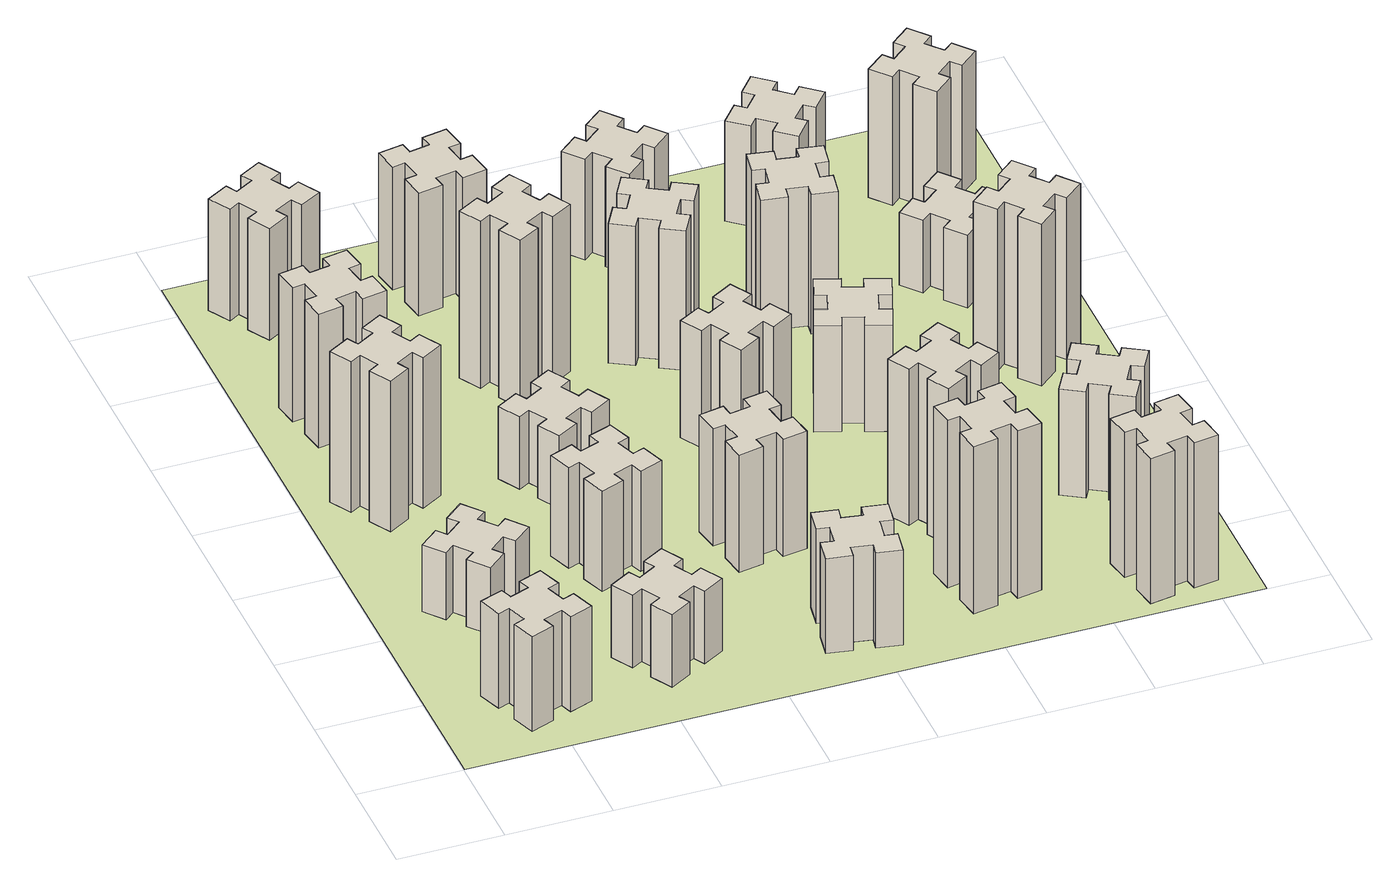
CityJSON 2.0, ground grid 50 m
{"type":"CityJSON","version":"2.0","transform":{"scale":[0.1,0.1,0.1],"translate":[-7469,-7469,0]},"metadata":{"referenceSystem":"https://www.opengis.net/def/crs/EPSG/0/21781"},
"CityObjects":{
"building1":{"type":"Building","attributes":{"class":"1000","function":"1000","usage":"1000","yearOfConstruction":2016,"roofType":"1000","measuredHeight":51,"storeysAboveGround":30,"storeysBelowGround":0},"geometry":[{"type":"Solid","lod":"1","boundaries":[[[[0,1,2,3,4,5,6,7,8,9,10,11,12,13,14,15,16,17,18,19]],[[17,16,20,21]],[[16,15,22,20]],[[15,14,23,22]],[[14,13,24,23]],[[13,12,25,24]],[[12,11,26,25]],[[11,10,27,26]],[[10,9,28,27]],[[9,8,29,28]],[[8,7,30,29]],[[7,6,31,30]],[[6,5,32,31]],[[5,4,33,32]],[[4,3,34,33]],[[3,2,35,34]],[[2,1,36,35]],[[1,0,37,36]],[[0,19,38,37]],[[19,18,39,38]],[[18,17,21,39]],[[24,25,26,27,28,29,30,31,32,33,34,35,36,37,38,39,21,20,22,23]]]]}]},
"building2":{"type":"Building","attributes":{"class":"1000","function":"1000","usage":"1000","yearOfConstruction":2016,"roofType":"1000","measuredHeight":36,"storeysAboveGround":30,"storeysBelowGround":0},"geometry":[{"type":"Solid","lod":"1","boundaries":[[[[40,41,42,43,44,45,46,47,48,49,50,51,52,53,54,55,56,57,58,59]],[[57,56,60,61]],[[56,55,62,60]],[[55,54,63,62]],[[54,53,64,63]],[[53,52,65,64]],[[52,51,66,65]],[[51,50,67,66]],[[50,49,68,67]],[[49,48,69,68]],[[48,47,70,69]],[[47,46,71,70]],[[46,45,72,71]],[[45,44,73,72]],[[44,43,74,73]],[[43,42,75,74]],[[42,41,76,75]],[[41,40,77,76]],[[40,59,78,77]],[[59,58,79,78]],[[58,57,61,79]],[[64,65,66,67,68,69,70,71,72,73,74,75,76,77,78,79,61,60,62,63]]]]}]},
"building3":{"type":"Building","attributes":{"class":"1000","function":"1000","usage":"1000","yearOfConstruction":2016,"roofType":"1000","measuredHeight":81,"storeysAboveGround":30,"storeysBelowGround":0},"geometry":[{"type":"Solid","lod":"1","boundaries":[[[[80,81,82,83,84,85,86,87,88,89,90,91,92,93,94,95,96,97,98,99]],[[97,96,100,101]],[[96,95,102,100]],[[95,94,103,102]],[[94,93,104,103]],[[93,92,105,104]],[[92,91,106,105]],[[91,90,107,106]],[[90,89,108,107]],[[89,88,109,108]],[[88,87,110,109]],[[87,86,111,110]],[[86,85,112,111]],[[85,84,113,112]],[[84,83,114,113]],[[83,82,115,114]],[[82,81,116,115]],[[81,80,117,116]],[[80,99,118,117]],[[99,98,119,118]],[[98,97,101,119]],[[104,105,106,107,108,109,110,111,112,113,114,115,116,117,118,119,101,100,102,103]]]]}]},
"building4":{"type":"Building","attributes":{"class":"1000","function":"1000","usage":"1000","yearOfConstruction":2016,"roofType":"1000","measuredHeight":72,"storeysAboveGround":30,"storeysBelowGround":0},"geometry":[{"type":"Solid","lod":"1","boundaries":[[[[120,121,122,123,124,125,126,127,128,129,130,131,132,133,134,135,136,137,138,139]],[[137,136,140,141]],[[136,135,142,140]],[[135,134,143,142]],[[134,133,144,143]],[[133,132,145,144]],[[132,131,146,145]],[[131,130,147,146]],[[130,129,148,147]],[[129,128,149,148]],[[128,127,150,149]],[[127,126,151,150]],[[126,125,152,151]],[[125,124,153,152]],[[124,123,154,153]],[[123,122,155,154]],[[122,121,156,155]],[[121,120,157,156]],[[120,139,158,157]],[[139,138,159,158]],[[138,137,141,159]],[[144,145,146,147,148,149,150,151,152,153,154,155,156,157,158,159,141,140,142,143]]]]}]},
"building5":{"type":"Building","attributes":{"class":"1000","function":"1000","usage":"1000","yearOfConstruction":2016,"roofType":"1000","measuredHeight":39,"storeysAboveGround":30,"storeysBelowGround":0},"geometry":[{"type":"Solid","lod":"1","boundaries":[[[[160,161,162,163,164,165,166,167,168,169,170,171,172,173,174,175,176,177,178,179]],[[177,176,180,181]],[[176,175,182,180]],[[175,174,183,182]],[[174,173,184,183]],[[173,172,185,184]],[[172,171,186,185]],[[171,170,187,186]],[[170,169,188,187]],[[169,168,189,188]],[[168,167,190,189]],[[167,166,191,190]],[[166,165,192,191]],[[165,164,193,192]],[[164,163,194,193]],[[163,162,195,194]],[[162,161,196,195]],[[161,160,197,196]],[[160,179,198,197]],[[179,178,199,198]],[[178,177,181,199]],[[184,185,186,187,188,189,190,191,192,193,194,195,196,197,198,199,181,180,182,183]]]]}]},
"building6":{"type":"Building","attributes":{"class":"1000","function":"1000","usage":"1000","yearOfConstruction":2016,"roofType":"1000","measuredHeight":60,"storeysAboveGround":30,"storeysBelowGround":0},"geometry":[{"type":"Solid","lod":"1","boundaries":[[[[200,201,202,203,204,205,206,207,208,209,210,211,212,213,214,215,216,217,218,219]],[[217,216,220,221]],[[216,215,222,220]],[[215,214,223,222]],[[214,213,224,223]],[[213,212,225,224]],[[212,211,226,225]],[[211,210,227,226]],[[210,209,228,227]],[[209,208,229,228]],[[208,207,230,229]],[[207,206,231,230]],[[206,205,232,231]],[[205,204,233,232]],[[204,203,234,233]],[[203,202,235,234]],[[202,201,236,235]],[[201,200,237,236]],[[200,219,238,237]],[[219,218,239,238]],[[218,217,221,239]],[[224,225,226,227,228,229,230,231,232,233,234,235,236,237,238,239,221,220,222,223]]]]}]},
"building7":{"type":"Building","attributes":{"class":"1000","function":"1000","usage":"1000","yearOfConstruction":2016,"roofType":"1000","measuredHeight":54,"storeysAboveGround":30,"storeysBelowGround":0},"geometry":[{"type":"Solid","lod":"1","boundaries":[[[[240,241,242,243,244,245,246,247,248,249,250,251,252,253,254,255,256,257,258,259]],[[257,256,260,261]],[[256,255,262,260]],[[255,254,263,262]],[[254,253,264,263]],[[253,252,265,264]],[[252,251,266,265]],[[251,250,267,266]],[[250,249,268,267]],[[249,248,269,268]],[[248,247,270,269]],[[247,246,271,270]],[[246,245,272,271]],[[245,244,273,272]],[[244,243,274,273]],[[243,242,275,274]],[[242,241,276,275]],[[241,240,277,276]],[[240,259,278,277]],[[259,258,279,278]],[[258,257,261,279]],[[264,265,266,267,268,269,270,271,272,273,274,275,276,277,278,279,261,260,262,263]]]]}]},
"building8":{"type":"Building","attributes":{"class":"1000","function":"1000","usage":"1000","yearOfConstruction":2016,"roofType":"1000","measuredHeight":39,"storeysAboveGround":30,"storeysBelowGround":0},"geometry":[{"type":"Solid","lod":"1","boundaries":[[[[280,281,282,283,284,285,286,287,288,289,290,291,292,293,294,295,296,297,298,299]],[[297,296,300,301]],[[296,295,302,300]],[[295,294,303,302]],[[294,293,304,303]],[[293,292,305,304]],[[292,291,306,305]],[[291,290,307,306]],[[290,289,308,307]],[[289,288,309,308]],[[288,287,310,309]],[[287,286,311,310]],[[286,285,312,311]],[[285,284,313,312]],[[284,283,314,313]],[[283,282,315,314]],[[282,281,316,315]],[[281,280,317,316]],[[280,299,318,317]],[[299,298,319,318]],[[298,297,301,319]],[[304,305,306,307,308,309,310,311,312,313,314,315,316,317,318,319,301,300,302,303]]]]}]},
"building9":{"type":"Building","attributes":{"class":"1000","function":"1000","usage":"1000","yearOfConstruction":2016,"roofType":"1000","measuredHeight":90,"storeysAboveGround":30,"storeysBelowGround":0},"geometry":[{"type":"Solid","lod":"1","boundaries":[[[[320,321,322,323,324,325,326,327,328,329,330,331,332,333,334,335,336,337,338,339]],[[337,336,340,341]],[[336,335,342,340]],[[335,334,343,342]],[[334,333,344,343]],[[333,332,345,344]],[[332,331,346,345]],[[331,330,347,346]],[[330,329,348,347]],[[329,328,349,348]],[[328,327,350,349]],[[327,326,351,350]],[[326,325,352,351]],[[325,324,353,352]],[[324,323,354,353]],[[323,322,355,354]],[[322,321,356,355]],[[321,320,357,356]],[[320,339,358,357]],[[339,338,359,358]],[[338,337,341,359]],[[344,345,346,347,348,349,350,351,352,353,354,355,356,357,358,359,341,340,342,343]]]]}]},
"building10":{"type":"Building","attributes":{"class":"1000","function":"1000","usage":"1000","yearOfConstruction":2016,"roofType":"1000","measuredHeight":51,"storeysAboveGround":30,"storeysBelowGround":0},"geometry":[{"type":"Solid","lod":"1","boundaries":[[[[360,361,362,363,364,365,366,367,368,369,370,371,372,373,374,375,376,377,378,379]],[[377,376,380,381]],[[376,375,382,380]],[[375,374,383,382]],[[374,373,384,383]],[[373,372,385,384]],[[372,371,386,385]],[[371,370,387,386]],[[370,369,388,387]],[[369,368,389,388]],[[368,367,390,389]],[[367,366,391,390]],[[366,365,392,391]],[[365,364,393,392]],[[364,363,394,393]],[[363,362,395,394]],[[362,361,396,395]],[[361,360,397,396]],[[360,379,398,397]],[[379,378,399,398]],[[378,377,381,399]],[[384,385,386,387,388,389,390,391,392,393,394,395,396,397,398,399,381,380,382,383]]]]}]},
"building11":{"type":"Building","attributes":{"class":"1000","function":"1000","usage":"1000","yearOfConstruction":2016,"roofType":"1000","measuredHeight":63,"storeysAboveGround":30,"storeysBelowGround":0},"geometry":[{"type":"Solid","lod":"1","boundaries":[[[[400,401,402,403,404,405,406,407,408,409,410,411,412,413,414,415,416,417,418,419]],[[417,416,420,421]],[[416,415,422,420]],[[415,414,423,422]],[[414,413,424,423]],[[413,412,425,424]],[[412,411,426,425]],[[411,410,427,426]],[[410,409,428,427]],[[409,408,429,428]],[[408,407,430,429]],[[407,406,431,430]],[[406,405,432,431]],[[405,404,433,432]],[[404,403,434,433]],[[403,402,435,434]],[[402,401,436,435]],[[401,400,437,436]],[[400,419,438,437]],[[419,418,439,438]],[[418,417,421,439]],[[424,425,426,427,428,429,430,431,432,433,434,435,436,437,438,439,421,420,422,423]]]]}]},
"building12":{"type":"Building","attributes":{"class":"1000","function":"1000","usage":"1000","yearOfConstruction":2016,"roofType":"1000","measuredHeight":66,"storeysAboveGround":30,"storeysBelowGround":0},"geometry":[{"type":"Solid","lod":"1","boundaries":[[[[440,441,442,443,444,445,446,447,448,449,450,451,452,453,454,455,456,457,458,459]],[[457,456,460,461]],[[456,455,462,460]],[[455,454,463,462]],[[454,453,464,463]],[[453,452,465,464]],[[452,451,466,465]],[[451,450,467,466]],[[450,449,468,467]],[[449,448,469,468]],[[448,447,470,469]],[[447,446,471,470]],[[446,445,472,471]],[[445,444,473,472]],[[444,443,474,473]],[[443,442,475,474]],[[442,441,476,475]],[[441,440,477,476]],[[440,459,478,477]],[[459,458,479,478]],[[458,457,461,479]],[[464,465,466,467,468,469,470,471,472,473,474,475,476,477,478,479,461,460,462,463]]]]}]},
"building13":{"type":"Building","attributes":{"class":"1000","function":"1000","usage":"1000","yearOfConstruction":2016,"roofType":"1000","measuredHeight":63,"storeysAboveGround":30,"storeysBelowGround":0},"geometry":[{"type":"Solid","lod":"1","boundaries":[[[[480,481,482,483,484,485,486,487,488,489,490,491,492,493,494,495,496,497,498,499]],[[497,496,500,501]],[[496,495,502,500]],[[495,494,503,502]],[[494,493,504,503]],[[493,492,505,504]],[[492,491,506,505]],[[491,490,507,506]],[[490,489,508,507]],[[489,488,509,508]],[[488,487,510,509]],[[487,486,511,510]],[[486,485,512,511]],[[485,484,513,512]],[[484,483,514,513]],[[483,482,515,514]],[[482,481,516,515]],[[481,480,517,516]],[[480,499,518,517]],[[499,498,519,518]],[[498,497,501,519]],[[504,505,506,507,508,509,510,511,512,513,514,515,516,517,518,519,501,500,502,503]]]]}]},
"building14":{"type":"Building","attributes":{"class":"1000","function":"1000","usage":"1000","yearOfConstruction":2016,"roofType":"1000","measuredHeight":75,"storeysAboveGround":30,"storeysBelowGround":0},"geometry":[{"type":"Solid","lod":"1","boundaries":[[[[520,521,522,523,524,525,526,527,528,529,530,531,532,533,534,535,536,537,538,539]],[[537,536,540,541]],[[536,535,542,540]],[[535,534,543,542]],[[534,533,544,543]],[[533,532,545,544]],[[532,531,546,545]],[[531,530,547,546]],[[530,529,548,547]],[[529,528,549,548]],[[528,527,550,549]],[[527,526,551,550]],[[526,525,552,551]],[[525,524,553,552]],[[524,523,554,553]],[[523,522,555,554]],[[522,521,556,555]],[[521,520,557,556]],[[520,539,558,557]],[[539,538,559,558]],[[538,537,541,559]],[[544,545,546,547,548,549,550,551,552,553,554,555,556,557,558,559,541,540,542,543]]]]}]},
"building15":{"type":"Building","attributes":{"class":"1000","function":"1000","usage":"1000","yearOfConstruction":2016,"roofType":"1000","measuredHeight":90,"storeysAboveGround":30,"storeysBelowGround":0},"geometry":[{"type":"Solid","lod":"1","boundaries":[[[[560,561,562,563,564,565,566,567,568,569,570,571,572,573,574,575,576,577,578,579]],[[577,576,580,581]],[[576,575,582,580]],[[575,574,583,582]],[[574,573,584,583]],[[573,572,585,584]],[[572,571,586,585]],[[571,570,587,586]],[[570,569,588,587]],[[569,568,589,588]],[[568,567,590,589]],[[567,566,591,590]],[[566,565,592,591]],[[565,564,593,592]],[[564,563,594,593]],[[563,562,595,594]],[[562,561,596,595]],[[561,560,597,596]],[[560,579,598,597]],[[579,578,599,598]],[[578,577,581,599]],[[584,585,586,587,588,589,590,591,592,593,594,595,596,597,598,599,581,580,582,583]]]]}]},
"building16":{"type":"Building","attributes":{"class":"1000","function":"1000","usage":"1000","yearOfConstruction":2016,"roofType":"1000","measuredHeight":84,"storeysAboveGround":30,"storeysBelowGround":0},"geometry":[{"type":"Solid","lod":"1","boundaries":[[[[600,601,602,603,604,605,606,607,608,609,610,611,612,613,614,615,616,617,618,619]],[[617,616,620,621]],[[616,615,622,620]],[[615,614,623,622]],[[614,613,624,623]],[[613,612,625,624]],[[612,611,626,625]],[[611,610,627,626]],[[610,609,628,627]],[[609,608,629,628]],[[608,607,630,629]],[[607,606,631,630]],[[606,605,632,631]],[[605,604,633,632]],[[604,603,634,633]],[[603,602,635,634]],[[602,601,636,635]],[[601,600,637,636]],[[600,619,638,637]],[[619,618,639,638]],[[618,617,621,639]],[[624,625,626,627,628,629,630,631,632,633,634,635,636,637,638,639,621,620,622,623]]]]}]},
"building17":{"type":"Building","attributes":{"class":"1000","function":"1000","usage":"1000","yearOfConstruction":2016,"roofType":"1000","measuredHeight":54,"storeysAboveGround":30,"storeysBelowGround":0},"geometry":[{"type":"Solid","lod":"1","boundaries":[[[[640,641,642,643,644,645,646,647,648,649,650,651,652,653,654,655,656,657,658,659]],[[657,656,660,661]],[[656,655,662,660]],[[655,654,663,662]],[[654,653,664,663]],[[653,652,665,664]],[[652,651,666,665]],[[651,650,667,666]],[[650,649,668,667]],[[649,648,669,668]],[[648,647,670,669]],[[647,646,671,670]],[[646,645,672,671]],[[645,644,673,672]],[[644,643,674,673]],[[643,642,675,674]],[[642,641,676,675]],[[641,640,677,676]],[[640,659,678,677]],[[659,658,679,678]],[[658,657,661,679]],[[664,665,666,667,668,669,670,671,672,673,674,675,676,677,678,679,661,660,662,663]]]]}]},
"building18":{"type":"Building","attributes":{"class":"1000","function":"1000","usage":"1000","yearOfConstruction":2016,"roofType":"1000","measuredHeight":57,"storeysAboveGround":30,"storeysBelowGround":0},"geometry":[{"type":"Solid","lod":"1","boundaries":[[[[680,681,682,683,684,685,686,687,688,689,690,691,692,693,694,695,696,697,698,699]],[[697,696,700,701]],[[696,695,702,700]],[[695,694,703,702]],[[694,693,704,703]],[[693,692,705,704]],[[692,691,706,705]],[[691,690,707,706]],[[690,689,708,707]],[[689,688,709,708]],[[688,687,710,709]],[[687,686,711,710]],[[686,685,712,711]],[[685,684,713,712]],[[684,683,714,713]],[[683,682,715,714]],[[682,681,716,715]],[[681,680,717,716]],[[680,699,718,717]],[[699,698,719,718]],[[698,697,701,719]],[[704,705,706,707,708,709,710,711,712,713,714,715,716,717,718,719,701,700,702,703]]]]}]},
"building19":{"type":"Building","attributes":{"class":"1000","function":"1000","usage":"1000","yearOfConstruction":2016,"roofType":"1000","measuredHeight":75,"storeysAboveGround":30,"storeysBelowGround":0},"geometry":[{"type":"Solid","lod":"1","boundaries":[[[[720,721,722,723,724,725,726,727,728,729,730,731,732,733,734,735,736,737,738,739]],[[737,736,740,741]],[[736,735,742,740]],[[735,734,743,742]],[[734,733,744,743]],[[733,732,745,744]],[[732,731,746,745]],[[731,730,747,746]],[[730,729,748,747]],[[729,728,749,748]],[[728,727,750,749]],[[727,726,751,750]],[[726,725,752,751]],[[725,724,753,752]],[[724,723,754,753]],[[723,722,755,754]],[[722,721,756,755]],[[721,720,757,756]],[[720,739,758,757]],[[739,738,759,758]],[[738,737,741,759]],[[744,745,746,747,748,749,750,751,752,753,754,755,756,757,758,759,741,740,742,743]]]]}]},
"building20":{"type":"Building","attributes":{"class":"1000","function":"1000","usage":"1000","yearOfConstruction":2016,"roofType":"1000","measuredHeight":78,"storeysAboveGround":30,"storeysBelowGround":0},"geometry":[{"type":"Solid","lod":"1","boundaries":[[[[760,761,762,763,764,765,766,767,768,769,770,771,772,773,774,775,776,777,778,779]],[[777,776,780,781]],[[776,775,782,780]],[[775,774,783,782]],[[774,773,784,783]],[[773,772,785,784]],[[772,771,786,785]],[[771,770,787,786]],[[770,769,788,787]],[[769,768,789,788]],[[768,767,790,789]],[[767,766,791,790]],[[766,765,792,791]],[[765,764,793,792]],[[764,763,794,793]],[[763,762,795,794]],[[762,761,796,795]],[[761,760,797,796]],[[760,779,798,797]],[[779,778,799,798]],[[778,777,781,799]],[[784,785,786,787,788,789,790,791,792,793,794,795,796,797,798,799,781,780,782,783]]]]}]},
"building21":{"type":"Building","attributes":{"class":"1000","function":"1000","usage":"1000","yearOfConstruction":2016,"roofType":"1000","measuredHeight":57,"storeysAboveGround":30,"storeysBelowGround":0},"geometry":[{"type":"Solid","lod":"1","boundaries":[[[[800,801,802,803,804,805,806,807,808,809,810,811,812,813,814,815,816,817,818,819]],[[817,816,820,821]],[[816,815,822,820]],[[815,814,823,822]],[[814,813,824,823]],[[813,812,825,824]],[[812,811,826,825]],[[811,810,827,826]],[[810,809,828,827]],[[809,808,829,828]],[[808,807,830,829]],[[807,806,831,830]],[[806,805,832,831]],[[805,804,833,832]],[[804,803,834,833]],[[803,802,835,834]],[[802,801,836,835]],[[801,800,837,836]],[[800,819,838,837]],[[819,818,839,838]],[[818,817,821,839]],[[824,825,826,827,828,829,830,831,832,833,834,835,836,837,838,839,821,820,822,823]]]]}]},
"building22":{"type":"Building","attributes":{"class":"1000","function":"1000","usage":"1000","yearOfConstruction":2016,"roofType":"1000","measuredHeight":54,"storeysAboveGround":30,"storeysBelowGround":0},"geometry":[{"type":"Solid","lod":"1","boundaries":[[[[840,841,842,843,844,845,846,847,848,849,850,851,852,853,854,855,856,857,858,859]],[[857,856,860,861]],[[856,855,862,860]],[[855,854,863,862]],[[854,853,864,863]],[[853,852,865,864]],[[852,851,866,865]],[[851,850,867,866]],[[850,849,868,867]],[[849,848,869,868]],[[848,847,870,869]],[[847,846,871,870]],[[846,845,872,871]],[[845,844,873,872]],[[844,843,874,873]],[[843,842,875,874]],[[842,841,876,875]],[[841,840,877,876]],[[840,859,878,877]],[[859,858,879,878]],[[858,857,861,879]],[[864,865,866,867,868,869,870,871,872,873,874,875,876,877,878,879,861,860,862,863]]]]}]},
"building23":{"type":"Building","attributes":{"class":"1000","function":"1000","usage":"1000","yearOfConstruction":2016,"roofType":"1000","measuredHeight":87,"storeysAboveGround":30,"storeysBelowGround":0},"geometry":[{"type":"Solid","lod":"1","boundaries":[[[[880,881,882,883,884,885,886,887,888,889,890,891,892,893,894,895,896,897,898,899]],[[897,896,900,901]],[[896,895,902,900]],[[895,894,903,902]],[[894,893,904,903]],[[893,892,905,904]],[[892,891,906,905]],[[891,890,907,906]],[[890,889,908,907]],[[889,888,909,908]],[[888,887,910,909]],[[887,886,911,910]],[[886,885,912,911]],[[885,884,913,912]],[[884,883,914,913]],[[883,882,915,914]],[[882,881,916,915]],[[881,880,917,916]],[[880,899,918,917]],[[899,898,919,918]],[[898,897,901,919]],[[904,905,906,907,908,909,910,911,912,913,914,915,916,917,918,919,901,900,902,903]]]]}]},
"building24":{"type":"Building","attributes":{"class":"1000","function":"1000","usage":"1000","yearOfConstruction":2016,"roofType":"1000","measuredHeight":39,"storeysAboveGround":30,"storeysBelowGround":0},"geometry":[{"type":"Solid","lod":"1","boundaries":[[[[920,921,922,923,924,925,926,927,928,929,930,931,932,933,934,935,936,937,938,939]],[[937,936,940,941]],[[936,935,942,940]],[[935,934,943,942]],[[934,933,944,943]],[[933,932,945,944]],[[932,931,946,945]],[[931,930,947,946]],[[930,929,948,947]],[[929,928,949,948]],[[928,927,950,949]],[[927,926,951,950]],[[926,925,952,951]],[[925,924,953,952]],[[924,923,954,953]],[[923,922,955,954]],[[922,921,956,955]],[[921,920,957,956]],[[920,939,958,957]],[[939,938,959,958]],[[938,937,941,959]],[[944,945,946,947,948,949,950,951,952,953,954,955,956,957,958,959,941,940,942,943]]]]}]},
"building25":{"type":"Building","attributes":{"class":"1000","function":"1000","usage":"1000","yearOfConstruction":2016,"roofType":"1000","measuredHeight":69,"storeysAboveGround":30,"storeysBelowGround":0},"geometry":[{"type":"Solid","lod":"1","boundaries":[[[[960,961,962,963,964,965,966,967,968,969,970,971,972,973,974,975,976,977,978,979]],[[977,976,980,981]],[[976,975,982,980]],[[975,974,983,982]],[[974,973,984,983]],[[973,972,985,984]],[[972,971,986,985]],[[971,970,987,986]],[[970,969,988,987]],[[969,968,989,988]],[[968,967,990,989]],[[967,966,991,990]],[[966,965,992,991]],[[965,964,993,992]],[[964,963,994,993]],[[963,962,995,994]],[[962,961,996,995]],[[961,960,997,996]],[[960,979,998,997]],[[979,978,999,998]],[[978,977,981,999]],[[984,985,986,987,988,989,990,991,992,993,994,995,996,997,998,999,981,980,982,983]]]]}]},
"landuse1":{"type":"LandUse","attributes":{"name":"plot1","function":"1010"},"geometry":[{"type":"MultiSurface","lod":"1","boundaries":[[[1000,1001,1002,1003]]]}]}
},
"vertices":[
[485,496,0],[391,462,0],[370,518,0],[257,477,0],[299,364,0],[355,385,0],[389,291,0],[333,270,0],[374,157,0],[487,199,0],[466,255,0],[560,289,0],[580,233,0],[693,274,0],[652,387,0],[596,366,0],[562,460,0],[618,480,0],[577,593,0],[464,552,0],[562,460,510],[618,480,510],[596,366,510],[652,387,510],[693,274,510],[580,233,510],[560,289,510],[466,255,510],[487,199,510],[374,157,510],[333,270,510],[389,291,510],[355,385,510],[299,364,510],[257,477,510],[370,518,510],[391,462,510],[485,496,510],[464,552,510],[577,593,510],
[359,1083,0],[423,1006,0],[377,968,0],[454,876,0],[546,953,0],[508,999,0],[584,1063,0],[623,1017,0],[715,1094,0],[638,1186,0],[592,1148,0],[527,1224,0],[573,1263,0],[496,1355,0],[404,1278,0],[443,1232,0],[366,1167,0],[328,1213,0],[236,1136,0],[313,1044,0],[366,1167,360],[328,1213,360],[443,1232,360],[404,1278,360],[496,1355,360],[573,1263,360],[527,1224,360],[592,1148,360],[638,1186,360],[715,1094,360],[623,1017,360],[584,1063,360],[508,999,360],[546,953,360],[454,876,360],[377,968,360],[423,1006,360],[359,1083,360],[313,1044,360],[236,1136,360],
[387,1835,0],[474,1885,0],[504,1833,0],[608,1893,0],[548,1997,0],[496,1967,0],[446,2054,0],[498,2084,0],[438,2188,0],[334,2128,0],[364,2076,0],[277,2026,0],[247,2078,0],[143,2018,0],[203,1914,0],[255,1944,0],[305,1857,0],[253,1827,0],[313,1723,0],[417,1783,0],[305,1857,810],[253,1827,810],[255,1944,810],[203,1914,810],[143,2018,810],[247,2078,810],[277,2026,810],[364,2076,810],[334,2128,810],[438,2188,810],[498,2084,810],[446,2054,810],[496,1967,810],[548,1997,810],[608,1893,810],[504,1833,810],[474,1885,810],[387,1835,810],[417,1783,810],[313,1723,810],
[492,2565,0],[475,2664,0],[534,2674,0],[513,2792,0],[395,2771,0],[405,2712,0],[307,2695,0],[297,2754,0],[178,2733,0],[199,2615,0],[258,2625,0],[276,2527,0],[217,2517,0],[237,2398,0],[356,2419,0],[345,2478,0],[444,2496,0],[454,2437,0],[572,2457,0],[551,2576,0],[444,2496,720],[454,2437,720],[345,2478,720],[356,2419,720],[237,2398,720],[217,2517,720],[276,2527,720],[258,2625,720],[199,2615,720],[178,2733,720],[297,2754,720],[307,2695,720],[405,2712,720],[395,2771,720],[513,2792,720],[534,2674,720],[475,2664,720],[492,2565,720],[551,2576,720],[572,2457,720],
[1104,596,0],[1017,546,0],[987,598,0],[883,538,0],[943,434,0],[995,464,0],[1045,377,0],[993,347,0],[1053,243,0],[1157,303,0],[1127,355,0],[1214,405,0],[1244,353,0],[1348,413,0],[1288,517,0],[1236,487,0],[1186,574,0],[1238,604,0],[1178,708,0],[1074,648,0],[1186,574,390],[1238,604,390],[1236,487,390],[1288,517,390],[1348,413,390],[1244,353,390],[1214,405,390],[1127,355,390],[1157,303,390],[1053,243,390],[993,347,390],[1045,377,390],[995,464,390],[943,434,390],[883,538,390],[987,598,390],[1017,546,390],[1104,596,390],[1074,648,390],[1178,708,390],
[364,3556,0],[277,3506,0],[247,3558,0],[143,3498,0],[203,3394,0],[255,3424,0],[305,3337,0],[253,3307,0],[313,3203,0],[417,3263,0],[387,3315,0],[474,3365,0],[504,3313,0],[608,3373,0],[548,3477,0],[496,3447,0],[446,3534,0],[498,3564,0],[438,3668,0],[334,3608,0],[446,3534,600],[498,3564,600],[496,3447,600],[548,3477,600],[608,3373,600],[504,3313,600],[474,3365,600],[387,3315,600],[417,3263,600],[313,3203,600],[253,3307,600],[305,3337,600],[255,3424,600],[203,3394,600],[143,3498,600],[247,3558,600],[277,3506,600],[364,3556,600],[334,3608,600],[438,3668,600],
[1236,1206,0],[1202,1300,0],[1258,1320,0],[1217,1433,0],[1104,1392,0],[1125,1336,0],[1031,1302,0],[1010,1358,0],[897,1317,0],[939,1204,0],[995,1225,0],[1029,1131,0],[973,1110,0],[1014,997,0],[1127,1039,0],[1106,1095,0],[1200,1129,0],[1220,1073,0],[1333,1114,0],[1292,1227,0],[1200,1129,540],[1220,1073,540],[1106,1095,540],[1127,1039,540],[1014,997,540],[973,1110,540],[1029,1131,540],[995,1225,540],[939,1204,540],[897,1317,540],[1010,1358,540],[1031,1302,540],[1125,1336,540],[1104,1392,540],[1217,1433,540],[1258,1320,540],[1202,1300,540],[1236,1206,540],[1292,1227,540],[1333,1114,540],
[1127,1735,0],[1214,1785,0],[1244,1733,0],[1348,1793,0],[1288,1897,0],[1236,1867,0],[1186,1954,0],[1238,1984,0],[1178,2088,0],[1074,2028,0],[1104,1976,0],[1017,1926,0],[987,1978,0],[883,1918,0],[943,1814,0],[995,1844,0],[1045,1757,0],[993,1727,0],[1053,1623,0],[1157,1683,0],[1045,1757,390],[993,1727,390],[995,1844,390],[943,1814,390],[883,1918,390],[987,1978,390],[1017,1926,390],[1104,1976,390],[1074,2028,390],[1178,2088,390],[1238,1984,390],[1186,1954,390],[1236,1867,390],[1288,1897,390],[1348,1793,390],[1244,1733,390],[1214,1785,390],[1127,1735,390],[1157,1683,390],[1053,1623,390],
[1227,2475,0],[1314,2525,0],[1344,2473,0],[1448,2533,0],[1388,2637,0],[1336,2607,0],[1286,2694,0],[1338,2724,0],[1278,2828,0],[1174,2768,0],[1204,2716,0],[1117,2666,0],[1087,2718,0],[983,2658,0],[1043,2554,0],[1095,2584,0],[1145,2497,0],[1093,2467,0],[1153,2363,0],[1257,2423,0],[1145,2497,900],[1093,2467,900],[1095,2584,900],[1043,2554,900],[983,2658,900],[1087,2718,900],[1117,2666,900],[1204,2716,900],[1174,2768,900],[1278,2828,900],[1338,2724,900],[1286,2694,900],[1336,2607,900],[1388,2637,900],[1448,2533,900],[1344,2473,900],[1314,2525,900],[1227,2475,900],[1257,2423,900],[1153,2363,900],
[1856,444,0],[1838,345,0],[1779,356,0],[1758,237,0],[1877,217,0],[1887,276,0],[1985,258,0],[1975,199,0],[2093,178,0],[2114,297,0],[2055,307,0],[2072,405,0],[2131,395,0],[2152,513,0],[2034,534,0],[2024,475,0],[1925,492,0],[1936,551,0],[1817,572,0],[1797,454,0],[1925,492,510],[1936,551,510],[2024,475,510],[2034,534,510],[2152,513,510],[2131,395,510],[2072,405,510],[2055,307,510],[2114,297,510],[2093,178,510],[1975,199,510],[1985,258,510],[1887,276,510],[1877,217,510],[1758,237,510],[1779,356,510],[1838,345,510],[1856,444,510],[1797,454,510],[1817,572,510],
[1725,998,0],[1824,1016,0],[1834,957,0],[1952,977,0],[1931,1096,0],[1872,1085,0],[1855,1184,0],[1914,1194,0],[1893,1312,0],[1775,1291,0],[1785,1232,0],[1687,1215,0],[1677,1274,0],[1558,1253,0],[1579,1135,0],[1638,1145,0],[1656,1047,0],[1597,1037,0],[1617,918,0],[1736,939,0],[1656,1047,630],[1597,1037,630],[1638,1145,630],[1579,1135,630],[1558,1253,630],[1677,1274,630],[1687,1215,630],[1785,1232,630],[1775,1291,630],[1893,1312,630],[1914,1194,630],[1855,1184,630],[1872,1085,630],[1931,1096,630],[1952,977,630],[1834,957,630],[1824,1016,630],[1725,998,630],[1736,939,630],[1617,918,630],
[1232,3305,0],[1215,3404,0],[1274,3414,0],[1253,3532,0],[1135,3511,0],[1145,3452,0],[1047,3435,0],[1037,3494,0],[918,3473,0],[939,3355,0],[998,3365,0],[1016,3267,0],[957,3257,0],[977,3138,0],[1096,3159,0],[1085,3218,0],[1184,3236,0],[1194,3177,0],[1312,3197,0],[1291,3316,0],[1184,3236,660],[1194,3177,660],[1085,3218,660],[1096,3159,660],[977,3138,660],[957,3257,660],[1016,3267,660],[998,3365,660],[939,3355,660],[918,3473,660],[1037,3494,660],[1047,3435,660],[1145,3452,660],[1135,3511,660],[1253,3532,660],[1274,3414,660],[1215,3404,660],[1232,3305,660],[1291,3316,660],[1312,3197,660],
[2076,1867,0],[2026,1954,0],[2078,1984,0],[2018,2088,0],[1914,2028,0],[1944,1976,0],[1857,1926,0],[1827,1978,0],[1723,1918,0],[1783,1814,0],[1835,1844,0],[1885,1757,0],[1833,1727,0],[1893,1623,0],[1997,1683,0],[1967,1735,0],[2054,1785,0],[2084,1733,0],[2188,1793,0],[2128,1897,0],[2054,1785,630],[2084,1733,630],[1967,1735,630],[1997,1683,630],[1893,1623,630],[1833,1727,630],[1885,1757,630],[1835,1844,630],[1783,1814,630],[1723,1918,630],[1827,1978,630],[1857,1926,630],[1944,1976,630],[1914,2028,630],[2018,2088,630],[2078,1984,630],[2026,1954,630],[2076,1867,630],[2128,1897,630],[2188,1793,630],
[1785,2694,0],[1735,2607,0],[1683,2637,0],[1623,2533,0],[1727,2473,0],[1757,2525,0],[1844,2475,0],[1814,2423,0],[1918,2363,0],[1978,2467,0],[1926,2497,0],[1976,2584,0],[2028,2554,0],[2088,2658,0],[1984,2718,0],[1954,2666,0],[1867,2716,0],[1897,2768,0],[1793,2828,0],[1733,2724,0],[1867,2716,750],[1897,2768,750],[1954,2666,750],[1984,2718,750],[2088,2658,750],[2028,2554,750],[1976,2584,750],[1926,2497,750],[1978,2467,750],[1918,2363,750],[1814,2423,750],[1844,2475,750],[1757,2525,750],[1727,2473,750],[1623,2533,750],[1683,2637,750],[1735,2607,750],[1785,2694,750],[1733,2724,750],[1793,2828,750],
[2565,358,0],[2664,376,0],[2674,317,0],[2792,337,0],[2771,456,0],[2712,445,0],[2695,544,0],[2754,554,0],[2733,672,0],[2615,651,0],[2625,592,0],[2527,575,0],[2517,634,0],[2398,613,0],[2419,495,0],[2478,505,0],[2496,407,0],[2437,397,0],[2457,278,0],[2576,299,0],[2496,407,900],[2437,397,900],[2478,505,900],[2419,495,900],[2398,613,900],[2517,634,900],[2527,575,900],[2625,592,900],[2615,651,900],[2733,672,900],[2754,554,900],[2695,544,900],[2712,445,900],[2771,456,900],[2792,337,900],[2674,317,900],[2664,376,900],[2565,358,900],[2576,299,900],[2457,278,900],
[2716,1027,0],[2666,1114,0],[2718,1144,0],[2658,1248,0],[2554,1188,0],[2584,1136,0],[2497,1086,0],[2467,1138,0],[2363,1078,0],[2423,974,0],[2475,1004,0],[2525,917,0],[2473,887,0],[2533,783,0],[2637,843,0],[2607,895,0],[2694,945,0],[2724,893,0],[2828,953,0],[2768,1057,0],[2694,945,840],[2724,893,840],[2607,895,840],[2637,843,840],[2533,783,840],[2473,887,840],[2525,917,840],[2475,1004,840],[2423,974,840],[2363,1078,840],[2467,1138,840],[2497,1086,840],[2584,1136,840],[2554,1188,840],[2658,1248,840],[2718,1144,840],[2666,1114,840],[2716,1027,840],[2768,1057,840],[2828,953,840],
[1988,3219,0],[2064,3283,0],[2103,3237,0],[2195,3314,0],[2118,3406,0],[2072,3368,0],[2007,3444,0],[2053,3483,0],[1976,3575,0],[1884,3498,0],[1923,3452,0],[1846,3387,0],[1808,3433,0],[1716,3356,0],[1793,3264,0],[1839,3303,0],[1903,3226,0],[1857,3188,0],[1934,3096,0],[2026,3173,0],[1903,3226,540],[1857,3188,540],[1839,3303,540],[1793,3264,540],[1716,3356,540],[1808,3433,540],[1846,3387,540],[1923,3452,540],[1884,3498,540],[1976,3575,540],[2053,3483,540],[2007,3444,540],[2072,3368,540],[2118,3406,540],[2195,3314,540],[2103,3237,540],[2064,3283,540],[1988,3219,540],[2026,3173,540],[1934,3096,540],
[2411,1769,0],[2505,1735,0],[2484,1679,0],[2597,1637,0],[2638,1750,0],[2582,1771,0],[2616,1865,0],[2672,1844,0],[2713,1957,0],[2600,1998,0],[2580,1942,0],[2486,1976,0],[2507,2032,0],[2394,2073,0],[2353,1960,0],[2409,1940,0],[2375,1846,0],[2319,1867,0],[2277,1754,0],[2390,1713,0],[2375,1846,570],[2319,1867,570],[2409,1940,570],[2353,1960,570],[2394,2073,570],[2507,2032,570],[2486,1976,570],[2580,1942,570],[2600,1998,570],[2713,1957,570],[2672,1844,570],[2616,1865,570],[2582,1771,570],[2638,1750,570],[2597,1637,570],[2484,1679,570],[2505,1735,570],[2411,1769,570],[2390,1713,570],[2277,1754,570],
[2564,2695,0],[2465,2712,0],[2476,2771,0],[2357,2792,0],[2337,2674,0],[2396,2664,0],[2378,2565,0],[2319,2576,0],[2298,2457,0],[2417,2437,0],[2427,2496,0],[2525,2478,0],[2515,2419,0],[2633,2398,0],[2654,2517,0],[2595,2527,0],[2612,2625,0],[2671,2615,0],[2692,2733,0],[2574,2754,0],[2612,2625,750],[2671,2615,750],[2595,2527,750],[2654,2517,750],[2633,2398,750],[2515,2419,750],[2525,2478,750],[2427,2496,750],[2417,2437,750],[2298,2457,750],[2319,2576,750],[2378,2565,750],[2396,2664,750],[2337,2674,750],[2357,2792,750],[2476,2771,750],[2465,2712,750],[2564,2695,750],[2574,2754,750],[2692,2733,750],
[3218,305,0],[3236,207,0],[3177,197,0],[3197,78,0],[3316,99,0],[3305,158,0],[3404,176,0],[3414,117,0],[3532,137,0],[3511,256,0],[3452,245,0],[3435,344,0],[3494,354,0],[3473,472,0],[3355,451,0],[3365,392,0],[3267,375,0],[3257,434,0],[3138,413,0],[3159,295,0],[3267,375,780],[3257,434,780],[3365,392,780],[3355,451,780],[3473,472,780],[3494,354,780],[3435,344,780],[3452,245,780],[3511,256,780],[3532,137,780],[3414,117,780],[3404,176,780],[3305,158,780],[3316,99,780],[3197,78,780],[3177,197,780],[3236,207,780],[3218,305,780],[3159,295,780],[3138,413,780],
[3265,1114,0],[3215,1027,0],[3163,1057,0],[3103,953,0],[3207,893,0],[3237,945,0],[3324,895,0],[3294,843,0],[3398,783,0],[3458,887,0],[3406,917,0],[3456,1004,0],[3508,974,0],[3568,1078,0],[3464,1138,0],[3434,1086,0],[3347,1136,0],[3377,1188,0],[3273,1248,0],[3213,1144,0],[3347,1136,570],[3377,1188,570],[3434,1086,570],[3464,1138,570],[3568,1078,570],[3508,974,570],[3456,1004,570],[3406,917,570],[3458,887,570],[3398,783,570],[3294,843,570],[3324,895,570],[3237,945,570],[3207,893,570],[3103,953,570],[3163,1057,570],[3215,1027,570],[3265,1114,570],[3213,1144,570],[3273,1248,570],
[2586,3283,0],[2663,3219,0],[2624,3173,0],[2716,3096,0],[2793,3188,0],[2747,3226,0],[2812,3303,0],[2858,3264,0],[2935,3356,0],[2843,3433,0],[2804,3387,0],[2728,3452,0],[2766,3498,0],[2674,3575,0],[2597,3483,0],[2643,3444,0],[2579,3368,0],[2533,3406,0],[2456,3314,0],[2548,3237,0],[2579,3368,540],[2533,3406,540],[2643,3444,540],[2597,3483,540],[2674,3575,540],[2766,3498,540],[2728,3452,540],[2804,3387,540],[2843,3433,540],[2935,3356,540],[2858,3264,540],[2812,3303,540],[2747,3226,540],[2793,3188,540],[2716,3096,540],[2624,3173,540],[2663,3219,540],[2586,3283,540],[2548,3237,540],[2456,3314,540],
[3303,2072,0],[3226,2007,0],[3188,2053,0],[3096,1976,0],[3173,1884,0],[3219,1923,0],[3283,1846,0],[3237,1808,0],[3314,1716,0],[3406,1793,0],[3368,1839,0],[3444,1903,0],[3483,1857,0],[3575,1934,0],[3498,2026,0],[3452,1988,0],[3387,2064,0],[3433,2103,0],[3356,2195,0],[3264,2118,0],[3387,2064,870],[3433,2103,870],[3452,1988,870],[3498,2026,870],[3575,1934,870],[3483,1857,870],[3444,1903,870],[3368,1839,870],[3406,1793,870],[3314,1716,870],[3237,1808,870],[3283,1846,870],[3219,1923,870],[3173,1884,870],[3096,1976,870],[3188,2053,870],[3226,2007,870],[3303,2072,870],[3264,2118,870],[3356,2195,870],
[3203,2712,0],[3126,2647,0],[3088,2693,0],[2996,2616,0],[3073,2524,0],[3119,2563,0],[3183,2486,0],[3137,2448,0],[3214,2356,0],[3306,2433,0],[3268,2479,0],[3344,2543,0],[3383,2497,0],[3475,2574,0],[3398,2666,0],[3352,2628,0],[3287,2704,0],[3333,2743,0],[3256,2835,0],[3164,2758,0],[3287,2704,390],[3333,2743,390],[3352,2628,390],[3398,2666,390],[3475,2574,390],[3383,2497,390],[3344,2543,390],[3268,2479,390],[3306,2433,390],[3214,2356,390],[3137,2448,390],[3183,2486,390],[3119,2563,390],[3073,2524,390],[2996,2616,390],[3088,2693,390],[3126,2647,390],[3203,2712,390],[3164,2758,390],[3256,2835,390],
[3303,3352,0],[3226,3287,0],[3188,3333,0],[3096,3256,0],[3173,3164,0],[3219,3203,0],[3283,3126,0],[3237,3088,0],[3314,2996,0],[3406,3073,0],[3368,3119,0],[3444,3183,0],[3483,3137,0],[3575,3214,0],[3498,3306,0],[3452,3268,0],[3387,3344,0],[3433,3383,0],[3356,3475,0],[3264,3398,0],[3387,3344,690],[3433,3383,690],[3452,3268,690],[3498,3306,690],[3575,3214,690],[3483,3137,690],[3444,3183,690],[3368,3119,690],[3406,3073,690],[3314,2996,690],[3237,3088,690],[3283,3126,690],[3219,3203,690],[3173,3164,690],[3096,3256,690],[3188,3333,690],[3226,3287,690],[3303,3352,690],[3264,3398,690],[3356,3475,690],
[5,3705,0],[3705,3705,0],[3705,5,0],[5,5,0]
]}
